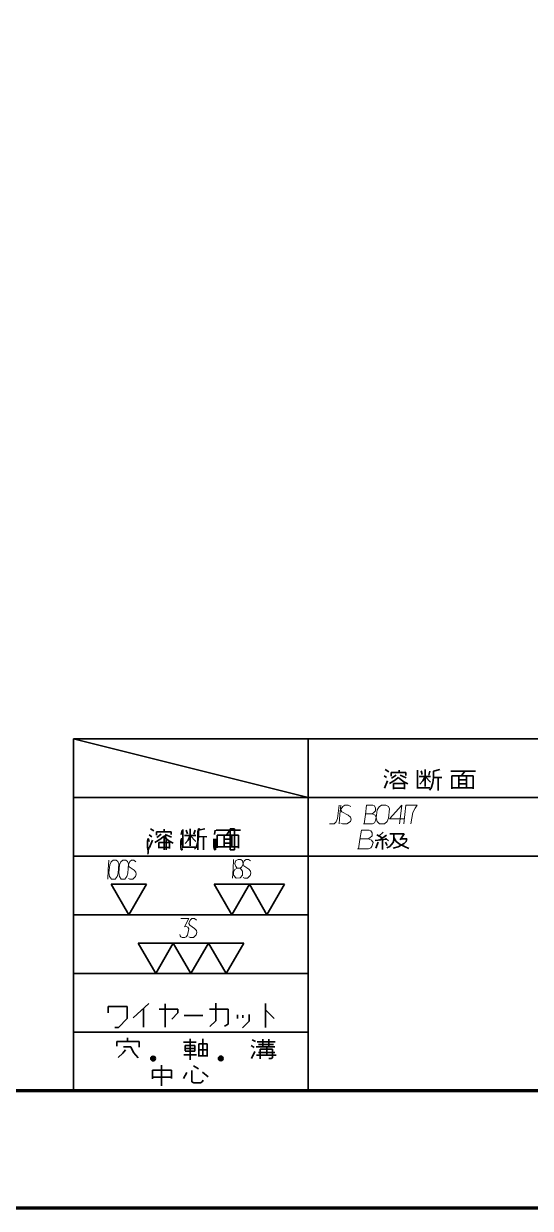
# Model space of a CAD drawing. Header units: millimetres. Extents: x 1333 to 104182, y -62616 to -5704.
# Drawn here: x 47758.1 to 47801.3, y -62616.3 to -62515.4 of the extents above; entities that cross this region are included whole.
import ezdxf

# ---------------------------------------------------------------- set-up
doc = ezdxf.new("R2010")
doc.units = ezdxf.units.MM
doc.header["$LTSCALE"] = 0.5
doc.layers.add('08', color=1, linetype='Continuous')
doc.layers.add('11', color=3, linetype='Continuous')

# ---------------------------------------------------------------- blocks, each defined once
blk = doc.blocks.new('999')
at = {"color": 7, "lineweight": 35}
for p, q in [((75114.98, -11823.12), (75475.51, -11823.12)), ((75114.98, -11913.12), (75114.98, -11823.12)), ((75114.98, -11823.12), (75174.98, -11838.12)), ((75174.98, -11823.12), (75174.98, -11913.12)), ((75114.98, -11838.12), (75474.98, -11838.12)), ((75174.98, -11853.12), (75114.98, -11853.12)), ((75174.98, -11853.12), (75234.98, -11853.12)), ((75174.98, -11868.12), (75114.98, -11868.12)), ((75174.98, -11883.12), (75114.98, -11883.12)), ((75174.98, -11898.12), (75114.98, -11898.12)), ((75894.98, -11913.12), (75114.98, -11913.12))]:
    blk.add_line(p, q, dxfattribs=at)
at = {"color": 7, "lineweight": 35, "ltscale": 0.008742}
for p, q in [((75194.69, -11831), (75195.58, -11831.56)), ((75134.64, -11846.13), (75135.53, -11846.69))]:
    blk.add_line(p, q, dxfattribs=at)
at = {"color": 7, "lineweight": 35, "ltscale": 0.007211}
for p, q in [((75196.23, -11832.66), (75196.23, -11831.8)), ((75136.18, -11847.79), (75136.18, -11846.92))]:
    blk.add_line(p, q, dxfattribs=at)
at = {"color": 7, "lineweight": 35, "ltscale": 0.031128}
blk.add_line((75196.23, -11831.8), (75199.97, -11831.8), dxfattribs=at)
at = {"color": 7, "lineweight": 35, "ltscale": 0.00546}
for p, q in [((75198.22, -11831.14), (75198.22, -11831.8)), ((75138.17, -11846.27), (75138.17, -11846.92))]:
    blk.add_line(p, q, dxfattribs=at)
at = {"color": 7, "lineweight": 35, "ltscale": 0.005847}
for p, q in [((75199.97, -11831.8), (75199.97, -11832.5)), ((75139.92, -11846.92), (75139.92, -11847.63))]:
    blk.add_line(p, q, dxfattribs=at)
at = {"color": 7, "lineweight": 35, "ltscale": 0.039401}
for p, q in [((75202.94, -11831.16), (75202.94, -11835.89)), ((75142.89, -11846.29), (75142.89, -11851.02))]:
    blk.add_line(p, q, dxfattribs=at)
at = {"color": 7, "lineweight": 35, "ltscale": 0.008044}
for p, q in [((75203.84, -11831.37), (75204.16, -11832.29)), ((75143.79, -11846.5), (75144.11, -11847.41))]:
    blk.add_line(p, q, dxfattribs=at)
at = {"color": 7, "lineweight": 35, "ltscale": 0.036154}
blk.add_line((75204.88, -11835.36), (75204.88, -11831.02), dxfattribs=at)
at = {"color": 7, "lineweight": 35, "ltscale": 0.008754}
blk.add_line((75206.1, -11831.41), (75205.81, -11832.42), dxfattribs=at)
at = {"color": 7, "lineweight": 35, "ltscale": 0.013877}
for p, q in [((75208.63, -11831.03), (75207.01, -11831.39)), ((75148.58, -11846.15), (75146.96, -11846.52))]:
    blk.add_line(p, q, dxfattribs=at)
at = {"color": 7, "lineweight": 35, "ltscale": 0.013495}
for p, q in [((75207.01, -11831.39), (75207.01, -11833.01)), ((75146.96, -11846.52), (75146.96, -11848.14))]:
    blk.add_line(p, q, dxfattribs=at)
at = {"color": 7, "lineweight": 35, "ltscale": 0.052246}
blk.add_line((75211.47, -11831.38), (75217.74, -11831.38), dxfattribs=at)
at = {"color": 7, "lineweight": 35, "ltscale": 0.013246}
blk.add_line((75215.03, -11831.38), (75214.1, -11832.67), dxfattribs=at)
at = {"color": 7, "lineweight": 35, "ltscale": 0.006512}
blk.add_line((75194.39, -11832.59), (75195, -11833.08), dxfattribs=at)
at = {"color": 7, "lineweight": 35, "ltscale": 0.016865}
blk.add_line((75194.46, -11835.8), (75195.23, -11833.92), dxfattribs=at)
at = {"color": 7, "lineweight": 35, "ltscale": 0.014848}
blk.add_line((75197.31, -11833.6), (75195.79, -11834.53), dxfattribs=at)
at = {"color": 7, "lineweight": 35, "ltscale": 0.01145}
blk.add_line((75197.45, -11832.43), (75196.33, -11833.22), dxfattribs=at)
at = {"color": 7, "lineweight": 35, "ltscale": 0.022949}
for p, q in [((75196.82, -11834.56), (75199.57, -11834.56)), ((75196.82, -11835.79), (75199.57, -11835.79)), ((75136.77, -11849.68), (75139.52, -11849.68)), ((75136.77, -11850.92), (75139.52, -11850.92))]:
    blk.add_line(p, q, dxfattribs=at)
at = {"color": 7, "lineweight": 35, "ltscale": 0.012088}
for p, q in [((75196.82, -11836.01), (75196.82, -11834.56)), ((75136.77, -11851.13), (75136.77, -11849.68))]:
    blk.add_line(p, q, dxfattribs=at)
at = {"color": 7, "lineweight": 35, "ltscale": 0.007454}
for p, q in [((75197.98, -11833.01), (75197.31, -11833.6)), ((75137.94, -11848.14), (75137.26, -11848.72))]:
    blk.add_line(p, q, dxfattribs=at)
at = {"color": 7, "lineweight": 35, "ltscale": 0.015147}
blk.add_line((75197.98, -11833.01), (75199.43, -11834.11), dxfattribs=at)
at = {"color": 7, "lineweight": 35, "ltscale": 0.01429}
blk.add_line((75198.48, -11832.45), (75200.04, -11833.15), dxfattribs=at)
at = {"color": 7, "lineweight": 35, "ltscale": 0.009924}
blk.add_line((75199.43, -11834.11), (75200.48, -11834.67), dxfattribs=at)
at = {"color": 7, "lineweight": 35, "ltscale": 0.012479}
blk.add_line((75199.57, -11834.56), (75199.57, -11836.05), dxfattribs=at)
at = {"color": 7, "lineweight": 35, "ltscale": 0.024097}
for p, q in [((75203.38, -11832.77), (75206.27, -11832.77)), ((75143.33, -11847.9), (75146.22, -11847.9))]:
    blk.add_line(p, q, dxfattribs=at)
at = {"color": 7, "lineweight": 35, "ltscale": 0.00969}
for p, q in [((75204.31, -11833.88), (75203.54, -11834.75)), ((75144.25, -11849.01), (75143.48, -11849.88))]:
    blk.add_line(p, q, dxfattribs=at)
at = {"color": 7, "lineweight": 35, "ltscale": 0.010407}
for p, q in [((75204.88, -11832.77), (75204.31, -11833.88)), ((75144.83, -11847.9), (75144.25, -11849.01))]:
    blk.add_line(p, q, dxfattribs=at)
at = {"color": 7, "lineweight": 35, "ltscale": 0.016811}
for p, q in [((75204.88, -11832.77), (75206.26, -11834.25)), ((75144.83, -11847.9), (75146.21, -11849.37))]:
    blk.add_line(p, q, dxfattribs=at)
at = {"color": 7, "lineweight": 35, "ltscale": 0.012229}
blk.add_line((75206.84, -11834.39), (75206.43, -11835.8), dxfattribs=at)
at = {"color": 7, "lineweight": 35, "ltscale": 0.011616}
blk.add_line((75207.01, -11833.01), (75206.84, -11834.39), dxfattribs=at)
at = {"color": 7, "lineweight": 35, "ltscale": 0.017666}
for p, q in [((75207.01, -11833.01), (75209.13, -11833.04)), ((75146.96, -11848.14), (75149.08, -11848.17))]:
    blk.add_line(p, q, dxfattribs=at)
at = {"color": 7, "lineweight": 35, "ltscale": 0.027921}
for p, q in [((75208.23, -11833.03), (75208.23, -11836.38)), ((75148.18, -11848.16), (75148.18, -11851.51))]:
    blk.add_line(p, q, dxfattribs=at)
at = {"color": 7, "lineweight": 35, "ltscale": 0.045276}
for p, q in [((75211.74, -11832.64), (75217.17, -11832.64)), ((75211.74, -11835.65), (75217.17, -11835.65))]:
    blk.add_line(p, q, dxfattribs=at)
at = {"color": 7, "lineweight": 35, "ltscale": 0.027261}
for p, q in [((75211.74, -11835.92), (75211.74, -11832.64)), ((75151.69, -11851.04), (75151.69, -11847.77))]:
    blk.add_line(p, q, dxfattribs=at)
at = {"color": 7, "lineweight": 35, "ltscale": 0.025024}
for p, q in [((75213.52, -11832.64), (75213.52, -11835.65)), ((75215.5, -11832.64), (75215.5, -11835.65)), ((75153.47, -11847.77), (75153.47, -11850.77)), ((75155.44, -11847.77), (75155.44, -11850.77))]:
    blk.add_line(p, q, dxfattribs=at)
at = {"color": 7, "lineweight": 35, "ltscale": 0.016443}
for p, q in [((75213.52, -11833.64), (75215.5, -11833.64)), ((75213.52, -11834.68), (75215.5, -11834.68)), ((75153.47, -11848.76), (75155.44, -11848.76)), ((75153.47, -11849.81), (75155.44, -11849.81))]:
    blk.add_line(p, q, dxfattribs=at)
at = {"color": 7, "lineweight": 35, "ltscale": 0.027399}
blk.add_line((75217.17, -11832.64), (75217.17, -11835.93), dxfattribs=at)
at = {"color": 7, "lineweight": 35, "ltscale": 0.026526}
for p, q in [((75202.94, -11835.69), (75206.13, -11835.69)), ((75142.89, -11850.82), (75146.07, -11850.82))]:
    blk.add_line(p, q, dxfattribs=at)
at = {"color": 7, "lineweight": 35, "ltscale": 0.005127}
blk.add_line((75206.43, -11835.8), (75205.99, -11836.24), dxfattribs=at)
at = {"color": 7, "lineweight": 35, "ltscale": 0.031116}
blk.add_line((75136.18, -11846.92), (75139.92, -11846.92), dxfattribs=at)
at = {"color": 7, "lineweight": 35, "ltscale": 0.009187}
for p, q in [((75142.51, -11847.59), (75142.73, -11846.51)), ((75151.02, -11847.59), (75151.23, -11846.51))]:
    blk.add_line(p, q, dxfattribs=at)
at = {"color": 7, "lineweight": 35, "ltscale": 0.036157}
blk.add_line((75144.83, -11850.48), (75144.83, -11846.14), dxfattribs=at)
at = {"color": 7, "lineweight": 35, "ltscale": 0.008755}
blk.add_line((75146.05, -11846.53), (75145.76, -11847.54), dxfattribs=at)
at = {"color": 7, "lineweight": 35, "ltscale": 0.006325}
blk.add_line((75146.78, -11846.88), (75146.93, -11846.13), dxfattribs=at)
at = {"color": 7, "lineweight": 35, "ltscale": 0.038875}
blk.add_line((75146.78, -11851.54), (75146.78, -11846.88), dxfattribs=at)
at = {"color": 7, "lineweight": 35, "ltscale": 0.001915}
blk.add_line((75146.93, -11846.13), (75147.16, -11846.13), dxfattribs=at)
at = {"color": 7, "lineweight": 35, "ltscale": 0.003158}
blk.add_line((75147.16, -11846.13), (75147.23, -11846.51), dxfattribs=at)
at = {"color": 7, "lineweight": 35, "ltscale": 0.052234}
blk.add_line((75151.42, -11846.51), (75157.69, -11846.51), dxfattribs=at)
at = {"color": 7, "lineweight": 35, "ltscale": 0.013239}
blk.add_line((75154.98, -11846.51), (75154.05, -11847.8), dxfattribs=at)
at = {"color": 7, "lineweight": 35, "ltscale": 0.045072}
for p, q in [((75155.06, -11846.13), (75155.06, -11851.54)), ((75156.12, -11851.54), (75156.12, -11846.13))]:
    blk.add_line(p, q, dxfattribs=at)
at = {"color": 7, "lineweight": 35, "ltscale": 0.008875}
for p, q in [((75156.12, -11846.13), (75155.06, -11846.13)), ((75155.06, -11851.54), (75156.12, -11851.54))]:
    blk.add_line(p, q, dxfattribs=at)
at = {"color": 7, "lineweight": 35, "ltscale": 0.012234}
blk.add_line((75194.16, -11847.01), (75193.08, -11848.02), dxfattribs=at)
at = {"color": 7, "lineweight": 35, "ltscale": 0.030127}
blk.add_line((75195.88, -11847.46), (75199.5, -11847.46), dxfattribs=at)
at = {"color": 7, "lineweight": 35, "ltscale": 0.013083}
blk.add_line((75196.89, -11847.46), (75196.89, -11849.03), dxfattribs=at)
at = {"color": 7, "lineweight": 35, "ltscale": 0.01536}
blk.add_line((75199.5, -11847.46), (75198.47, -11848.99), dxfattribs=at)
at = {"color": 7, "lineweight": 35, "ltscale": 0.006033}
for p, q in [((75133.86, -11849.38), (75134.01, -11848.67)), ((75142.37, -11849.38), (75142.51, -11848.67))]:
    blk.add_line(p, q, dxfattribs=at)
at = {"color": 7, "lineweight": 35, "ltscale": 0.012043}
for p, q in [((75133.86, -11850.82), (75133.86, -11849.38)), ((75142.37, -11849.38), (75142.37, -11850.82))]:
    blk.add_line(p, q, dxfattribs=at)
at = {"color": 7, "lineweight": 35, "ltscale": 0.00118}
for p, q in [((75134.01, -11848.67), (75134.15, -11848.67)), ((75134.15, -11851.54), (75134.01, -11851.54))]:
    blk.add_line(p, q, dxfattribs=at)
at = {"color": 7, "lineweight": 35, "ltscale": 0.006032}
for p, q in [((75134.15, -11848.67), (75134.29, -11849.38)), ((75142.65, -11848.67), (75142.79, -11849.38))]:
    blk.add_line(p, q, dxfattribs=at)
at = {"color": 7, "lineweight": 35, "ltscale": 0.006505}
blk.add_line((75134.34, -11847.72), (75134.95, -11848.21), dxfattribs=at)
at = {"color": 7, "lineweight": 35, "ltscale": 0.016863}
blk.add_line((75134.41, -11850.92), (75135.18, -11849.05), dxfattribs=at)
at = {"color": 7, "lineweight": 35, "ltscale": 0.014857}
blk.add_line((75137.26, -11848.72), (75135.74, -11849.66), dxfattribs=at)
at = {"color": 7, "lineweight": 35, "ltscale": 0.011452}
blk.add_line((75137.4, -11847.55), (75136.28, -11848.35), dxfattribs=at)
at = {"color": 7, "lineweight": 35, "ltscale": 0.015146}
blk.add_line((75137.94, -11848.14), (75139.38, -11849.24), dxfattribs=at)
at = {"color": 7, "lineweight": 35, "ltscale": 0.006188}
blk.add_line((75138.12, -11848.67), (75138.27, -11847.94), dxfattribs=at)
at = {"color": 7, "lineweight": 35, "ltscale": 0.030001}
blk.add_line((75138.12, -11847.94), (75138.12, -11851.54), dxfattribs=at)
at = {"color": 7, "lineweight": 35, "ltscale": 0.001898}
blk.add_line((75138.27, -11847.94), (75138.5, -11847.94), dxfattribs=at)
at = {"color": 7, "lineweight": 35, "ltscale": 0.014288}
blk.add_line((75138.42, -11847.58), (75139.99, -11848.28), dxfattribs=at)
at = {"color": 7, "lineweight": 35, "ltscale": 0.00619}
blk.add_line((75138.5, -11847.94), (75138.65, -11848.67), dxfattribs=at)
at = {"color": 7, "lineweight": 35, "ltscale": 0.023945}
for p, q in [((75138.65, -11848.67), (75138.65, -11851.54)), ((75151.3, -11848.67), (75151.3, -11851.54))]:
    blk.add_line(p, q, dxfattribs=at)
at = {"color": 7, "lineweight": 35, "ltscale": 0.009926}
blk.add_line((75139.38, -11849.24), (75140.43, -11849.8), dxfattribs=at)
at = {"color": 7, "lineweight": 35, "ltscale": 0.012476}
blk.add_line((75139.52, -11849.68), (75139.52, -11851.18), dxfattribs=at)
at = {"color": 7, "lineweight": 35, "ltscale": 0.003543}
blk.add_line((75142.79, -11850.11), (75142.37, -11850.11), dxfattribs=at)
at = {"color": 7, "lineweight": 35, "ltscale": 0.001178}
for p, q in [((75142.51, -11848.67), (75142.65, -11848.67)), ((75151.02, -11851.54), (75151.16, -11851.54))]:
    blk.add_line(p, q, dxfattribs=at)
at = {"color": 7, "lineweight": 35, "ltscale": 0.006057}
blk.add_line((75142.79, -11849.38), (75142.79, -11850.11), dxfattribs=at)
at = {"color": 7, "lineweight": 35, "ltscale": 0.012232}
blk.add_line((75146.79, -11849.52), (75146.37, -11850.93), dxfattribs=at)
at = {"color": 7, "lineweight": 35, "ltscale": 0.002527}
blk.add_line((75146.63, -11847.94), (75146.93, -11847.94), dxfattribs=at)
at = {"color": 7, "lineweight": 35, "ltscale": 0.011613}
blk.add_line((75146.96, -11848.14), (75146.79, -11849.52), dxfattribs=at)
at = {"color": 7, "lineweight": 35, "ltscale": 0.017958}
blk.add_line((75150.88, -11848.67), (75150.88, -11850.82), dxfattribs=at)
at = {"color": 7, "lineweight": 35, "ltscale": 0.045264}
for p, q in [((75151.69, -11847.77), (75157.12, -11847.77)), ((75151.69, -11850.77), (75157.12, -11850.77))]:
    blk.add_line(p, q, dxfattribs=at)
at = {"color": 7, "lineweight": 35, "ltscale": 0.027396}
blk.add_line((75157.12, -11847.77), (75157.12, -11851.06), dxfattribs=at)
at = {"color": 7, "lineweight": 35, "ltscale": 0.024924}
blk.add_line((75192.1, -11849.17), (75195.07, -11848.83), dxfattribs=at)
at = {"color": 7, "lineweight": 35, "ltscale": 0.013404}
blk.add_line((75192.88, -11849.59), (75192.29, -11851.08), dxfattribs=at)
at = {"color": 7, "lineweight": 35, "ltscale": 0.013327}
blk.add_line((75192.57, -11847.66), (75193.93, -11848.49), dxfattribs=at)
at = {"color": 7, "lineweight": 35, "ltscale": 0.018504}
blk.add_line((75195.01, -11847.74), (75193.21, -11849.04), dxfattribs=at)
at = {"color": 7, "lineweight": 35, "ltscale": 0.020496}
blk.add_line((75193.96, -11848.96), (75194.02, -11851.41), dxfattribs=at)
at = {"color": 7, "lineweight": 35, "ltscale": 0.008484}
blk.add_line((75194.73, -11848.57), (75195.52, -11849.21), dxfattribs=at)
at = {"color": 7, "lineweight": 35, "ltscale": 0.008293}
for p, q in [((75194.75, -11849.55), (75195.22, -11850.43)), ((75153.17, -11905.05), (75152.19, -11905.26))]:
    blk.add_line(p, q, dxfattribs=at)
at = {"color": 7, "lineweight": 35, "ltscale": 0.004731}
blk.add_line((75196.23, -11850.24), (75195.82, -11850.64), dxfattribs=at)
at = {"color": 7, "lineweight": 35, "ltscale": 0.006372}
blk.add_line((75196.71, -11849.65), (75196.23, -11850.24), dxfattribs=at)
at = {"color": 7, "lineweight": 35, "ltscale": 0.005373}
blk.add_line((75196.89, -11849.03), (75196.71, -11849.65), dxfattribs=at)
at = {"color": 7, "lineweight": 35, "ltscale": 0.009837}
blk.add_line((75196.89, -11848.4), (75197.5, -11849.41), dxfattribs=at)
at = {"color": 7, "lineweight": 35, "ltscale": 0.010649}
blk.add_line((75197.5, -11849.41), (75198.52, -11850.18), dxfattribs=at)
at = {"color": 7, "lineweight": 35, "ltscale": 0.014628}
blk.add_line((75199.52, -11849.91), (75197.98, -11850.75), dxfattribs=at)
at = {"color": 7, "lineweight": 35, "ltscale": 0.020168}
blk.add_line((75198.52, -11850.18), (75200.73, -11851.17), dxfattribs=at)
at = {"color": 7, "lineweight": 35, "ltscale": 0.013049}
blk.add_line((75198.67, -11848.7), (75200.24, -11848.7), dxfattribs=at)
at = {"color": 7, "lineweight": 35, "ltscale": 0.006121}
blk.add_line((75200.01, -11849.36), (75199.52, -11849.91), dxfattribs=at)
at = {"color": 7, "lineweight": 35, "ltscale": 0.005862}
blk.add_line((75200.24, -11848.7), (75200.01, -11849.36), dxfattribs=at)
at = {"color": 7, "lineweight": 35, "ltscale": 0.006102}
for p, q in [((75134.01, -11851.54), (75133.86, -11850.82)), ((75142.37, -11850.82), (75142.51, -11851.54)), ((75150.88, -11850.82), (75151.02, -11851.54))]:
    blk.add_line(p, q, dxfattribs=at)
at = {"color": 7, "lineweight": 35, "ltscale": 0.000596619}
blk.add_line((75134.01, -11852.62), (75133.93, -11852.62), dxfattribs=at)
at = {"color": 7, "lineweight": 35, "ltscale": 0.003084}
blk.add_line((75134.08, -11852.26), (75134.01, -11852.62), dxfattribs=at)
at = {"color": 7, "lineweight": 35, "ltscale": 0.005986}
blk.add_line((75134.08, -11851.54), (75134.08, -11852.26), dxfattribs=at)
at = {"color": 7, "lineweight": 35, "ltscale": 0.006101}
for p, q in [((75134.29, -11850.82), (75134.15, -11851.54)), ((75151.16, -11851.54), (75151.3, -11850.82))]:
    blk.add_line(p, q, dxfattribs=at)
at = {"color": 7, "lineweight": 35, "ltscale": 0.001775}
blk.add_line((75142.51, -11851.54), (75142.73, -11851.54), dxfattribs=at)
at = {"color": 7, "lineweight": 35, "ltscale": 0.003049}
blk.add_line((75142.73, -11851.54), (75142.79, -11851.18), dxfattribs=at)
at = {"color": 7, "lineweight": 35, "ltscale": 0.005119}
blk.add_line((75146.37, -11850.93), (75145.94, -11851.37), dxfattribs=at)
at = {"color": 7, "lineweight": 35, "ltscale": 0.00685}
blk.add_line((75195.82, -11850.64), (75195.08, -11850.99), dxfattribs=at)
at = {"color": 7, "lineweight": 35, "ltscale": 0.010798}
blk.add_line((75197.98, -11850.75), (75196.72, -11851.06), dxfattribs=at)
at = {"color": 7, "lineweight": 35, "ltscale": 0.075}
for p, q in [((75124.59, -11860.33), (75133.59, -11860.33)), ((75124.59, -11860.33), (75133.59, -11860.33)), ((75150.93, -11860.33), (75159.93, -11860.33)), ((75150.93, -11860.33), (75159.93, -11860.33)), ((75159.93, -11860.33), (75168.93, -11860.33)), ((75159.93, -11860.33), (75168.93, -11860.33)), ((75131.48, -11875.33), (75140.48, -11875.33)), ((75131.48, -11875.33), (75140.48, -11875.33)), ((75140.48, -11875.33), (75149.48, -11875.33)), ((75140.48, -11875.33), (75149.48, -11875.33)), ((75149.48, -11875.33), (75158.48, -11875.33)), ((75149.48, -11875.33), (75158.48, -11875.33))]:
    blk.add_line(p, q, dxfattribs=at)
at = {"color": 7, "lineweight": 35, "ltscale": 0.074999}
for p, q in [((75129.09, -11868.12), (75124.59, -11860.33)), ((75129.09, -11868.12), (75124.59, -11860.33)), ((75133.59, -11860.33), (75129.09, -11868.12)), ((75133.59, -11860.33), (75129.09, -11868.12)), ((75155.43, -11868.12), (75150.93, -11860.33)), ((75155.43, -11868.12), (75150.93, -11860.33)), ((75159.93, -11860.33), (75155.43, -11868.12)), ((75159.93, -11860.33), (75155.43, -11868.12)), ((75164.43, -11868.12), (75159.93, -11860.33)), ((75164.43, -11868.12), (75159.93, -11860.33)), ((75168.93, -11860.33), (75164.43, -11868.12)), ((75168.93, -11860.33), (75164.43, -11868.12)), ((75135.98, -11883.12), (75131.48, -11875.33)), ((75135.98, -11883.12), (75131.48, -11875.33)), ((75140.48, -11875.33), (75135.98, -11883.12)), ((75140.48, -11875.33), (75135.98, -11883.12)), ((75144.98, -11883.12), (75140.48, -11875.33)), ((75144.98, -11883.12), (75140.48, -11875.33)), ((75149.48, -11875.33), (75144.98, -11883.12)), ((75149.48, -11875.33), (75144.98, -11883.12)), ((75153.98, -11883.12), (75149.48, -11875.33)), ((75153.98, -11883.12), (75149.48, -11875.33)), ((75158.48, -11875.33), (75153.98, -11883.12)), ((75158.48, -11875.33), (75153.98, -11883.12))]:
    blk.add_line(p, q, dxfattribs=at)
at = {"color": 7, "lineweight": 35, "ltscale": 0.040674}
blk.add_line((75123.82, -11891.58), (75128.7, -11891.58), dxfattribs=at)
at = {"color": 7, "lineweight": 35, "ltscale": 0.013446}
blk.add_line((75123.82, -11893.19), (75123.82, -11891.58), dxfattribs=at)
at = {"color": 7, "lineweight": 35, "ltscale": 0.02543}
blk.add_line((75128.7, -11891.58), (75128.7, -11894.63), dxfattribs=at)
at = {"color": 7, "lineweight": 35, "ltscale": 0.045755}
blk.add_line((75130.19, -11894.46), (75134.25, -11890.77), dxfattribs=at)
at = {"color": 7, "lineweight": 35, "ltscale": 0.0397}
blk.add_line((75132.86, -11892.04), (75132.86, -11896.8), dxfattribs=at)
at = {"color": 7, "lineweight": 35, "ltscale": 0.040039}
for p, q in [((75136.86, -11892.26), (75141.66, -11892.26)), ((75143.22, -11893.82), (75148.02, -11893.82))]:
    blk.add_line(p, q, dxfattribs=at)
at = {"color": 7, "lineweight": 35, "ltscale": 0.050012}
blk.add_line((75138.38, -11890.87), (75138.38, -11896.87), dxfattribs=at)
at = {"color": 7, "lineweight": 35, "ltscale": 0.007913}
blk.add_line((75141.66, -11892.26), (75141.66, -11893.21), dxfattribs=at)
at = {"color": 7, "lineweight": 35, "ltscale": 0.039746}
blk.add_line((75149.75, -11892.26), (75154.52, -11892.26), dxfattribs=at)
at = {"color": 7, "lineweight": 35, "ltscale": 0.037579}
blk.add_line((75151.34, -11890.7), (75151.34, -11895.21), dxfattribs=at)
at = {"color": 7, "lineweight": 35, "ltscale": 0.031647}
blk.add_line((75154.52, -11892.26), (75154.52, -11896.05), dxfattribs=at)
at = {"color": 7, "lineweight": 35, "ltscale": 0.051141}
blk.add_line((75164.06, -11890.8), (75164.06, -11896.94), dxfattribs=at)
at = {"color": 7, "lineweight": 35, "ltscale": 0.026344}
blk.add_line((75164.06, -11892.39), (75166.29, -11894.63), dxfattribs=at)
at = {"color": 7, "lineweight": 35, "ltscale": 0.026549}
blk.add_line((75128.7, -11894.63), (75126.45, -11896.88), dxfattribs=at)
at = {"color": 7, "lineweight": 35, "ltscale": 0.018567}
blk.add_line((75141.66, -11893.21), (75140.09, -11894.78), dxfattribs=at)
at = {"color": 7, "lineweight": 35, "ltscale": 0.017365}
blk.add_line((75151.34, -11895.21), (75149.86, -11896.68), dxfattribs=at)
at = {"color": 7, "lineweight": 35, "ltscale": 0.007629}
blk.add_line((75156.89, -11893.68), (75156.89, -11894.6), dxfattribs=at)
at = {"color": 7, "lineweight": 35, "ltscale": 0.020353}
blk.add_line((75159.9, -11895.28), (75158.17, -11897), dxfattribs=at)
at = {"color": 7, "lineweight": 35, "ltscale": 0.005237}
blk.add_line((75158.27, -11893.8), (75158.27, -11894.43), dxfattribs=at)
at = {"color": 7, "lineweight": 35, "ltscale": 0.013846}
blk.add_line((75159.9, -11893.61), (75159.9, -11895.28), dxfattribs=at)
at = {"color": 7, "lineweight": 35, "ltscale": 0.008008}
blk.add_line((75126.45, -11896.88), (75125.49, -11896.88), dxfattribs=at)
at = {"color": 7, "lineweight": 35, "ltscale": 0.008783}
blk.add_line((75154.52, -11896.05), (75153.6, -11896.58), dxfattribs=at)
at = {"color": 7, "lineweight": 35, "ltscale": 0.047644}
blk.add_line((75126, -11900.53), (75131.71, -11900.53), dxfattribs=at)
at = {"color": 7, "lineweight": 35, "ltscale": 0.009323}
blk.add_line((75126, -11901.65), (75126, -11900.53), dxfattribs=at)
at = {"color": 7, "lineweight": 35, "ltscale": 0.016067}
blk.add_line((75127.72, -11901.89), (75129.65, -11901.85), dxfattribs=at)
at = {"color": 7, "lineweight": 35, "ltscale": 0.008194}
blk.add_line((75128.77, -11899.55), (75128.77, -11900.53), dxfattribs=at)
at = {"color": 7, "lineweight": 35, "ltscale": 0.01343}
blk.add_line((75129.65, -11901.85), (75130.26, -11903.34), dxfattribs=at)
at = {"color": 7, "lineweight": 35, "ltscale": 0.011584}
blk.add_line((75131.71, -11900.53), (75131.71, -11901.92), dxfattribs=at)
at = {"color": 7, "lineweight": 35, "ltscale": 0.026721}
blk.add_line((75143.11, -11900.63), (75146.32, -11900.63), dxfattribs=at)
at = {"color": 7, "lineweight": 35, "ltscale": 0.020081}
for p, q in [((75143.55, -11901.5), (75145.96, -11901.5)), ((75143.55, -11902.27), (75145.96, -11902.27)), ((75145.96, -11902.96), (75143.55, -11902.96))]:
    blk.add_line(p, q, dxfattribs=at)
at = {"color": 7, "lineweight": 35, "ltscale": 0.011816}
blk.add_line((75143.55, -11902.91), (75143.55, -11901.5), dxfattribs=at)
at = {"color": 7, "lineweight": 35, "ltscale": 0.044495}
blk.add_line((75144.8, -11899.84), (75144.8, -11905.17), dxfattribs=at)
at = {"color": 7, "lineweight": 35, "ltscale": 0.012186}
blk.add_line((75145.96, -11901.5), (75145.96, -11902.96), dxfattribs=at)
at = {"color": 7, "lineweight": 35, "ltscale": 0.017505}
for p, q in [((75147.04, -11901.12), (75149.14, -11901.12)), ((75147.04, -11902.59), (75149.14, -11902.59)), ((75147.04, -11904.12), (75149.14, -11904.12))]:
    blk.add_line(p, q, dxfattribs=at)
at = {"color": 7, "lineweight": 35, "ltscale": 0.027048}
blk.add_line((75147.04, -11904.37), (75147.04, -11901.12), dxfattribs=at)
at = {"color": 7, "lineweight": 35, "ltscale": 0.035538}
blk.add_line((75148.07, -11899.85), (75148.07, -11904.11), dxfattribs=at)
at = {"color": 7, "lineweight": 35, "ltscale": 0.026678}
blk.add_line((75149.14, -11901.12), (75149.14, -11904.32), dxfattribs=at)
at = {"color": 7, "lineweight": 35, "ltscale": 0.007469}
blk.add_line((75160.43, -11901.49), (75161.16, -11902.01), dxfattribs=at)
at = {"color": 7, "lineweight": 35, "ltscale": 0.007961}
blk.add_line((75160.67, -11900.11), (75161.54, -11900.5), dxfattribs=at)
at = {"color": 7, "lineweight": 35, "ltscale": 0.03988}
blk.add_line((75161.65, -11901.86), (75166.43, -11901.86), dxfattribs=at)
at = {"color": 7, "lineweight": 35, "ltscale": 0.038135}
blk.add_line((75161.97, -11900.6), (75166.55, -11900.6), dxfattribs=at)
at = {"color": 7, "lineweight": 35, "ltscale": 0.031494}
blk.add_line((75162.31, -11901.23), (75166.09, -11901.23), dxfattribs=at)
at = {"color": 7, "lineweight": 35, "ltscale": 0.016248}
blk.add_line((75163.38, -11899.91), (75163.38, -11901.86), dxfattribs=at)
at = {"color": 7, "lineweight": 35, "ltscale": 0.017722}
blk.add_line((75164.38, -11901.86), (75164.38, -11903.99), dxfattribs=at)
at = {"color": 7, "lineweight": 35, "ltscale": 0.016525}
blk.add_line((75164.92, -11899.88), (75164.92, -11901.86), dxfattribs=at)
at = {"color": 7, "lineweight": 35, "ltscale": 0.01339}
blk.add_line((75127.59, -11903.48), (75126.4, -11904.57), dxfattribs=at)
at = {"color": 7, "lineweight": 35, "ltscale": 0.009085}
blk.add_line((75128.23, -11902.6), (75127.59, -11903.48), dxfattribs=at)
at = {"color": 7, "lineweight": 35, "ltscale": 0.014779}
blk.add_line((75130.26, -11903.34), (75131.48, -11904.63), dxfattribs=at)
at = {"color": 7, "lineweight": 35, "ltscale": 0.009827}
for p, q in [((75134.73, -11904.73), (75135.91, -11904.73)), ((75135.91, -11904.73), (75134.73, -11904.73)), ((75153.2, -11904.72), (75152.02, -11904.72)), ((75152.02, -11904.72), (75153.2, -11904.72))]:
    blk.add_line(p, q, dxfattribs=at)
at = {"color": 7, "lineweight": 35, "ltscale": 0.009973}
for p, q in [((75135.91, -11904.73), (75134.76, -11905.05)), ((75153.2, -11904.72), (75152.04, -11905.04))]:
    blk.add_line(p, q, dxfattribs=at)
at = {"color": 7, "lineweight": 35, "ltscale": 0.008787}
blk.add_line((75134.91, -11904.41), (75135.91, -11904.73), dxfattribs=at)
at = {"color": 7, "lineweight": 35, "ltscale": 0.007298}
blk.add_line((75135.78, -11904.46), (75134.91, -11904.41), dxfattribs=at)
at = {"color": 7, "lineweight": 35, "ltscale": 0.004215}
for p, q in [((75135.32, -11904.25), (75135.78, -11904.46)), ((75152.61, -11904.23), (75153.07, -11904.44))]:
    blk.add_line(p, q, dxfattribs=at)
at = {"color": 7, "lineweight": 35, "ltscale": 0.027539}
blk.add_line((75143.15, -11903.89), (75146.45, -11903.89), dxfattribs=at)
at = {"color": 7, "lineweight": 35, "ltscale": 0.009339}
for p, q in [((75152.04, -11905.04), (75153.17, -11905.05)), ((75134.76, -11905.05), (75135.88, -11905.07))]:
    blk.add_line(p, q, dxfattribs=at)
at = {"color": 7, "lineweight": 35, "ltscale": 0.008776}
blk.add_line((75152.19, -11904.4), (75153.2, -11904.72), dxfattribs=at)
at = {"color": 7, "lineweight": 35, "ltscale": 0.007286}
blk.add_line((75153.07, -11904.44), (75152.19, -11904.4), dxfattribs=at)
at = {"color": 7, "lineweight": 35, "ltscale": 0.016422}
blk.add_line((75160.44, -11904.82), (75161.31, -11903.05), dxfattribs=at)
at = {"color": 7, "lineweight": 35, "ltscale": 0.041724}
blk.add_line((75161.77, -11903.99), (75166.78, -11903.99), dxfattribs=at)
at = {"color": 7, "lineweight": 35, "ltscale": 0.034998}
blk.add_line((75162.27, -11903.28), (75166.47, -11903.28), dxfattribs=at)
at = {"color": 7, "lineweight": 35, "ltscale": 0.02616}
blk.add_line((75162.68, -11902.46), (75165.82, -11902.46), dxfattribs=at)
at = {"color": 7, "lineweight": 35, "ltscale": 0.02077}
blk.add_line((75162.68, -11904.95), (75162.68, -11902.46), dxfattribs=at)
at = {"color": 7, "lineweight": 35, "ltscale": 0.005164}
blk.add_line((75165.52, -11904.8), (75164.9, -11904.8), dxfattribs=at)
at = {"color": 7, "lineweight": 35, "ltscale": 0.002874}
blk.add_line((75165.82, -11904.63), (75165.52, -11904.8), dxfattribs=at)
at = {"color": 7, "lineweight": 35, "ltscale": 0.018094}
blk.add_line((75165.82, -11902.46), (75165.82, -11904.63), dxfattribs=at)
at = {"color": 7, "lineweight": 35, "ltscale": 0.008292}
blk.add_line((75135.88, -11905.07), (75134.91, -11905.28), dxfattribs=at)
at = {"color": 7, "lineweight": 35, "ltscale": 0.006446}
for p, q in [((75134.91, -11905.28), (75135.68, -11905.33)), ((75152.19, -11905.26), (75152.96, -11905.31))]:
    blk.add_line(p, q, dxfattribs=at)
at = {"color": 7, "lineweight": 35, "ltscale": 0.018365}
blk.add_line((75135.17, -11910.06), (75135.17, -11907.85), dxfattribs=at)
at = {"color": 7, "lineweight": 35, "ltscale": 0.040601}
for p, q in [((75135.17, -11907.85), (75140.04, -11907.85)), ((75135.17, -11909.64), (75140.04, -11909.64))]:
    blk.add_line(p, q, dxfattribs=at)
at = {"color": 7, "lineweight": 35, "ltscale": 0.043878}
blk.add_line((75137.47, -11906.53), (75137.47, -11911.79), dxfattribs=at)
at = {"color": 7, "lineweight": 35, "ltscale": 0.017517}
blk.add_line((75140.04, -11907.85), (75140.04, -11909.96), dxfattribs=at)
at = {"color": 7, "lineweight": 35, "ltscale": 0.02406}
blk.add_line((75145.24, -11907.92), (75145.24, -11910.81), dxfattribs=at)
at = {"color": 7, "lineweight": 35, "ltscale": 0.012576}
blk.add_line((75145.64, -11906.68), (75146.91, -11907.5), dxfattribs=at)
at = {"color": 7, "lineweight": 35, "ltscale": 0.014554}
blk.add_line((75143.91, -11908.43), (75143.1, -11909.98), dxfattribs=at)
at = {"color": 7, "lineweight": 35, "ltscale": 0.004455}
blk.add_line((75145.24, -11910.81), (75145.7, -11911.08), dxfattribs=at)
at = {"color": 7, "lineweight": 35, "ltscale": 0.014355}
blk.add_line((75145.7, -11911.08), (75147.42, -11911.08), dxfattribs=at)
at = {"color": 7, "lineweight": 35, "ltscale": 0.004297}
blk.add_line((75147.42, -11911.08), (75147.87, -11910.82), dxfattribs=at)
at = {"color": 7, "lineweight": 35, "ltscale": 0.004257}
blk.add_line((75147.87, -11910.82), (75148.12, -11910.38), dxfattribs=at)
at = {"color": 7, "lineweight": 35, "ltscale": 0.016273}
blk.add_line((75147.93, -11908.31), (75149.44, -11909.55), dxfattribs=at)
at = {"color": 7, "lineweight": 70}
for p, q in [((75894.98, -11913.12), (73476.98, -11913.12)), ((75924.98, -11943.12), (73401.98, -11943.12))]:
    blk.add_line(p, q, dxfattribs=at)
at = {"color": 7, "lineweight": 13}
for points in [[(75182.87, -11840.12), (75182.5, -11843.54), (75182.13, -11844.38), (75181.61, -11844.92), (75180.42, -11844.92)], [(75182.87, -11844.92), (75183.09, -11842.52), (75183.32, -11840.12)], [(75183.32, -11844.74), (75183.76, -11844.92), (75184.87, -11844.92), (75185.76, -11844.26), (75185.99, -11843.66), (75185.84, -11843.18), (75185.24, -11842.64), (75183.61, -11841.8), (75183.32, -11841.38), (75183.39, -11841.02), (75183.84, -11840.42), (75184.35, -11840.12), (75185.17, -11840.12), (75185.91, -11840.48)], [(75189.1, -11844.92), (75191.4, -11844.92), (75191.92, -11844.62), (75192.14, -11844.32), (75192.36, -11843.24), (75192.07, -11842.7), (75191.33, -11842.34), (75191.7, -11842.1), (75192.22, -11841.56), (75192.22, -11840.84), (75191.92, -11840.3), (75191.55, -11840.12), (75189.92, -11840.12), (75189.62, -11842.52), (75189.32, -11844.92)], [(75198.37, -11844.92), (75198.67, -11842.22), (75198.89, -11840.12), (75195.77, -11843.6), (75199.48, -11843.6)], [(75199.93, -11840.12), (75199.71, -11842.52), (75199.48, -11844.92)], [(75201.19, -11844.92), (75201.78, -11841.98), (75202.3, -11840.9), (75202.82, -11840.12), (75199.93, -11840.12)], [(75191.33, -11842.34), (75189.62, -11842.34)], [(75187.6, -11851.29), (75190.39, -11851.29), (75191.02, -11850.99), (75191.29, -11850.69), (75191.56, -11849.61), (75191.2, -11849.07), (75190.3, -11848.71), (75190.75, -11848.47), (75191.38, -11847.93), (75191.38, -11847.21), (75191.02, -11846.67), (75190.57, -11846.49), (75188.59, -11846.49), (75188.23, -11848.89), (75187.87, -11851.29)], [(75190.3, -11848.71), (75188.23, -11848.71)], [(75124.03, -11854.19), (75123.86, -11856.59), (75123.7, -11858.99)], [(75129.02, -11858.81), (75129.34, -11858.99), (75130.16, -11858.99), (75130.81, -11858.33), (75130.97, -11857.73), (75130.86, -11857.25), (75130.43, -11856.71), (75129.23, -11855.87), (75129.02, -11855.45), (75129.07, -11855.09), (75129.4, -11854.49), (75129.78, -11854.19), (75130.37, -11854.19), (75130.91, -11854.55)], [(75155.92, -11853.95), (75155.75, -11856.35), (75155.59, -11858.75)], [(75157.62, -11856.17), (75157.95, -11855.99), (75158.33, -11855.21), (75158.17, -11854.37), (75157.73, -11853.95), (75157.07, -11853.95), (75156.41, -11854.37), (75156.25, -11855.09), (75156.47, -11855.75), (75156.79, -11856.17)], [(75158.33, -11858.57), (75158.66, -11858.75), (75159.49, -11858.75), (75160.15, -11858.09), (75160.31, -11857.49), (75160.2, -11857.01), (75159.76, -11856.47), (75158.55, -11855.63), (75158.33, -11855.21), (75158.39, -11854.85), (75158.72, -11854.25), (75159.1, -11853.95), (75159.71, -11853.95), (75160.26, -11854.31)], [(75142.16, -11873.12), (75142.27, -11873.48), (75142.44, -11873.78), (75142.78, -11873.9), (75143.45, -11873.9), (75143.74, -11873.72), (75144.13, -11873.36), (75144.47, -11871.74), (75144.24, -11871.32), (75143.79, -11871.08), (75143.34, -11871.2), (75144.47, -11869.1), (75142.44, -11869.1)], [(75144.47, -11873.72), (75144.81, -11873.9), (75145.65, -11873.9), (75146.33, -11873.24), (75146.5, -11872.64), (75146.39, -11872.16), (75145.94, -11871.62), (75144.69, -11870.78), (75144.47, -11870.36), (75144.53, -11870), (75144.86, -11869.4), (75145.26, -11869.1), (75145.88, -11869.1), (75146.44, -11869.46)]]:
    blk.add_lwpolyline(points, dxfattribs=at)
for points in [[(75194.51, -11844.92), (75195.18, -11844.26), (75195.55, -11843.42), (75195.77, -11841.02), (75195.48, -11840.42), (75194.88, -11840.12), (75193.77, -11840.12), (75193.11, -11840.54), (75192.66, -11841.32), (75192.36, -11843.36), (75192.59, -11844.26), (75193.25, -11844.92)], [(75125.6, -11858.99), (75126.09, -11858.33), (75126.36, -11857.49), (75126.52, -11855.09), (75126.3, -11854.49), (75125.87, -11854.19), (75125.06, -11854.19), (75124.57, -11854.61), (75124.24, -11855.39), (75124.03, -11857.43), (75124.19, -11858.33), (75124.68, -11858.99)], [(75128.09, -11858.99), (75128.58, -11858.33), (75128.85, -11857.49), (75129.02, -11855.09), (75128.8, -11854.49), (75128.37, -11854.19), (75127.55, -11854.19), (75127.06, -11854.61), (75126.74, -11855.39), (75126.52, -11857.43), (75126.68, -11858.33), (75127.17, -11858.99)], [(75156.58, -11858.75), (75157.56, -11858.69), (75158.17, -11858.03), (75158.17, -11856.95), (75157.62, -11856.17), (75156.79, -11856.17), (75156.25, -11856.53), (75155.92, -11857.13), (75155.92, -11858.03)]]:
    blk.add_lwpolyline(points, close=True, dxfattribs=at)
at = {"color": 7, "lineweight": 35}
for centre in [(75135.32, -11904.85), (75152.61, -11904.83)]:
    blk.add_circle(centre, 0.6, dxfattribs=at)

msp = doc.modelspace()

# ---------------------------------------------------------------- linework, layer by layer
at = {"color": 3}
msp.add_lwpolyline([(47191.32, -62022.279), (48032.32, -62022.279), (48032.32, -62616.279), (47191.32, -62616.279)], close=True, dxfattribs=at)
at = {"layer": '11'}
msp.add_lwpolyline([(47191.32, -62022.279), (48032.32, -62022.279), (48032.32, -62616.279), (47191.32, -62616.279)], close=True, dxfattribs=at)

# ---------------------------------------------------------------- block references
at = {"layer": '08', "color": 55, "xscale": 0.3333333333430346, "yscale": 0.3333333333357587, "zscale": 0.3333333333333333}
msp.add_blockref('999', (22723.994, -58635.239), dxfattribs=at)

doc.saveas('drawing.dxf')
